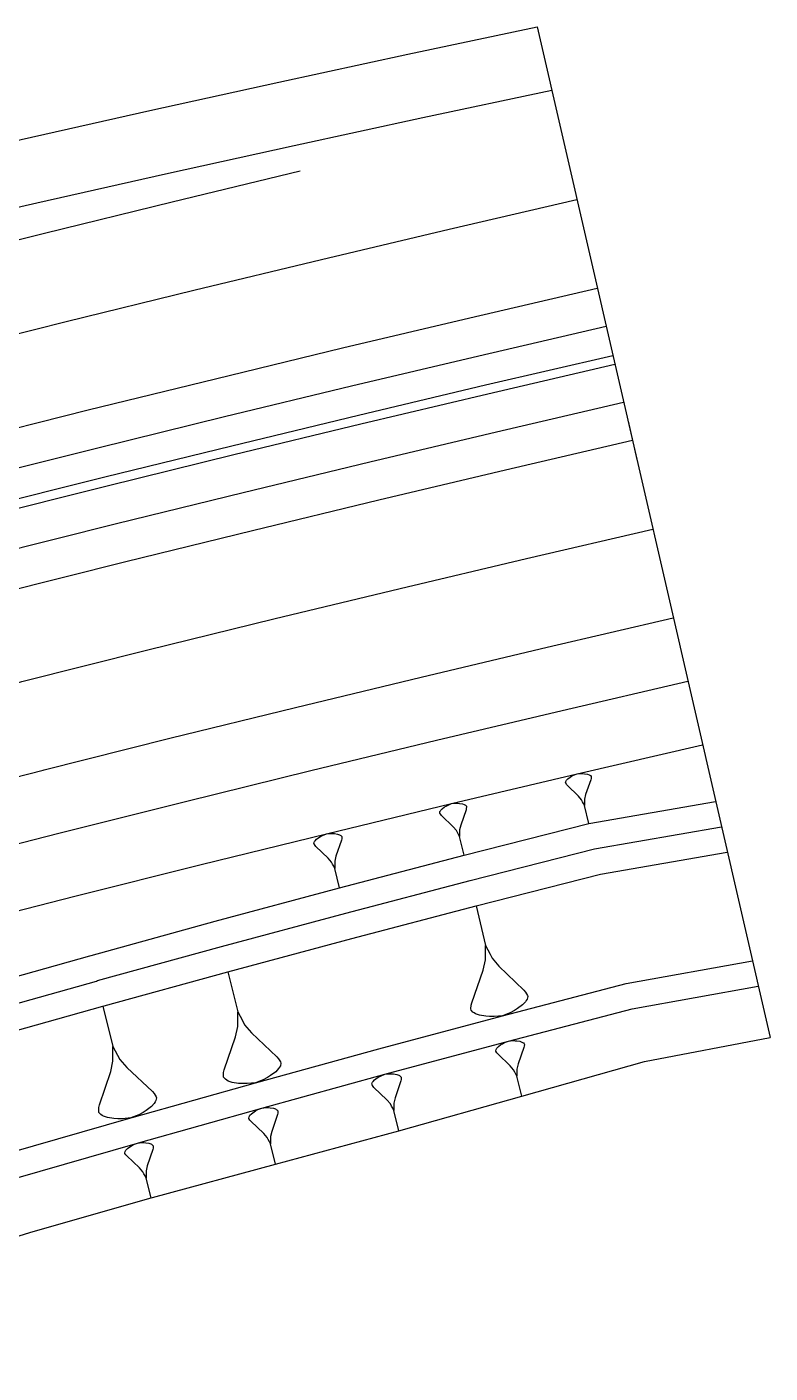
# Model space of a CAD drawing. Extents: x 387562 to 388546, y 804386 to 804945.
# Drawn here: x 388517.7 to 388546.2, y 804893.5 to 804945.2 of the extents above; entities that cross this region are included whole.
import ezdxf

# ---------------------------------------------------------------- set-up
doc = ezdxf.new("R2010")
doc.units = 0
doc.layers.get('0').update_dxf_attribs({"linetype": 'CONTINUOUS'})

msp = doc.modelspace()

# ---------------------------------------------------------------- linework, layer by layer
at = {"color": 7}
for p, q in [((388537.2515, 804945.2105), (388546.1986, 804906.38)), ((388538.4353, 804916.3259), (388538.5242, 804916.3882)), ((388538.5242, 804916.3882), (388538.5784, 804916.4217)), ((388538.5784, 804916.4217), (388538.6523, 804916.4597)), ((388538.6523, 804916.4597), (388538.7851, 804916.5116)), ((388538.7851, 804916.5116), (388538.9271, 804916.5243)), ((388538.9271, 804916.5243), (388539.0102, 804916.5231)), ((388539.0102, 804916.5231), (388539.0736, 804916.5173)), ((388539.0736, 804916.5173), (388539.181, 804916.5011)), ((388539.181, 804916.5011), (388539.2491, 804916.4756)), ((388539.2491, 804916.4756), (388539.2733, 804916.4606)), ((388539.2733, 804916.4606), (388539.2975, 804916.4456)), ((388539.2975, 804916.4456), (388539.3264, 804916.411)), ((388539.331, 804916.3914), (388539.3252, 804916.3279)), ((388539.3264, 804916.411), (388539.331, 804916.3914)), ((388538.3452, 804916.1805), (388538.3556, 804916.2244)), ((388538.3498, 804916.1609), (388538.3452, 804916.1805)), ((388538.3832, 804916.1066), (388538.3498, 804916.1609)), ((388538.3556, 804916.2244), (388538.3706, 804916.2486)), ((388538.3706, 804916.2486), (388538.3856, 804916.2729)), ((388538.4121, 804916.072), (388538.3832, 804916.1066)), ((388538.3856, 804916.2729), (388538.4353, 804916.3259)), ((388538.8413, 804915.6552), (388538.4121, 804916.072)), ((388539.3148, 804916.284), (388539.116, 804915.7197)), ((388539.3252, 804916.3279), (388539.3148, 804916.284)), ((388533.8309, 804915.3151), (388533.9692, 804915.3698)), ((388533.9692, 804915.3698), (388534.1174, 804915.3837)), ((388534.1174, 804915.3837), (388534.2041, 804915.3828)), ((388534.2041, 804915.3828), (388534.2704, 804915.377)), ((388534.2704, 804915.377), (388534.3825, 804915.3606)), ((388534.3825, 804915.3606), (388534.4537, 804915.3343)), ((388534.4537, 804915.3343), (388534.4791, 804915.3188)), ((388534.4791, 804915.3188), (388534.5044, 804915.3032)), ((388538.9567, 804915.5166), (388538.8413, 804915.6552)), ((388538.9947, 804915.4427), (388538.9567, 804915.5166)), ((388539.0328, 804915.3688), (388538.9947, 804915.4427)), ((388539.0708, 804915.2949), (388539.0328, 804915.3688)), ((388539.072, 804915.378), (388539.0708, 804915.2949)), ((388539.0732, 804915.4611), (388539.072, 804915.378)), ((388539.0744, 804915.5442), (388539.0732, 804915.4611)), ((388539.116, 804915.7197), (388539.0744, 804915.5442)), ((388533.5115, 804915.0223), (388533.5221, 804915.0681)), ((388533.5164, 804915.0018), (388533.5115, 804915.0223)), ((388533.5515, 804914.9453), (388533.5164, 804915.0018)), ((388533.5221, 804915.0681), (388533.5377, 804915.0935)), ((388533.5377, 804915.0935), (388533.5533, 804915.1188)), ((388533.5818, 804914.9093), (388533.5515, 804914.9453)), ((388533.5533, 804915.1188), (388533.6049, 804915.1745)), ((388534.0317, 804914.476), (388533.5818, 804914.9093)), ((388533.6049, 804915.1745), (388533.6974, 804915.2399)), ((388533.6974, 804915.2399), (388533.7539, 804915.275)), ((388533.7539, 804915.275), (388533.8309, 804915.3151)), ((388534.5232, 804915.1346), (388534.3182, 804914.5446)), ((388534.5044, 804915.3032), (388534.5347, 804915.2672)), ((388534.5338, 804915.1804), (388534.5232, 804915.1346)), ((388534.5396, 804915.2467), (388534.5338, 804915.1804)), ((388534.5347, 804915.2672), (388534.5396, 804915.2467)), ((388539.2321, 804914.6081), (388539.0708, 804915.2949)), ((388534.1527, 804914.3319), (388534.0317, 804914.476)), ((388534.1928, 804914.255), (388534.1527, 804914.3319)), ((388534.2755, 804914.3613), (388534.2746, 804914.2745)), ((388534.3182, 804914.5446), (388534.2755, 804914.3613)), ((388528.6805, 804913.8419), (388528.6915, 804913.8899)), ((388528.6857, 804913.8205), (388528.6805, 804913.8419)), ((388528.7228, 804913.7615), (388528.6857, 804913.8205)), ((388528.6915, 804913.8899), (388528.7077, 804913.9165)), ((388528.7077, 804913.9165), (388528.7239, 804913.9431)), ((388528.7239, 804913.9431), (388528.7776, 804914.0016)), ((388528.7776, 804914.0016), (388528.8742, 804914.0705)), ((388528.8742, 804914.0705), (388528.9332, 804914.1075)), ((388528.9332, 804914.1075), (388529.0136, 804914.1498)), ((388529.0136, 804914.1498), (388529.1582, 804914.2077)), ((388529.1582, 804914.2077), (388529.3133, 804914.2229)), ((388529.3133, 804914.2229), (388529.4041, 804914.2223)), ((388529.4041, 804914.2223), (388529.4735, 804914.2166)), ((388529.4735, 804914.2166), (388529.591, 804914.1999)), ((388529.7392, 804913.9639), (388529.5272, 804913.3453)), ((388529.591, 804914.1999), (388529.6656, 804914.1727)), ((388529.6656, 804914.1727), (388529.6922, 804914.1565)), ((388529.6922, 804914.1565), (388529.7189, 804914.1403)), ((388529.7189, 804914.1403), (388529.7507, 804914.1028)), ((388529.7502, 804914.0119), (388529.7392, 804913.9639)), ((388529.7559, 804914.0813), (388529.7502, 804914.0119)), ((388529.7507, 804914.1028), (388529.7559, 804914.0813)), ((388534.2328, 804914.178), (388534.1928, 804914.255)), ((388534.2729, 804914.101), (388534.2328, 804914.178)), ((388534.2737, 804914.1878), (388534.2729, 804914.101)), ((388534.4443, 804913.3848), (388534.2729, 804914.101)), ((388534.2746, 804914.2745), (388534.2737, 804914.1878)), ((388528.7546, 804913.7239), (388528.7228, 804913.7615)), ((388529.2275, 804913.2723), (388528.7546, 804913.7239)), ((388529.3549, 804913.1219), (388529.2275, 804913.2723)), ((388529.5272, 804913.3453), (388529.4833, 804913.1532)), ((388529.3972, 804913.0415), (388529.3549, 804913.1219)), ((388529.4394, 804912.9611), (388529.3972, 804913.0415)), ((388529.4817, 804912.8807), (388529.4394, 804912.9611)), ((388529.4823, 804912.9716), (388529.4817, 804912.8807)), ((388529.6643, 804912.1316), (388529.4817, 804912.8807)), ((388529.4828, 804913.0624), (388529.4823, 804912.9716)), ((388529.4833, 804913.1532), (388529.4828, 804913.0624)), ((388534.9098, 804911.4397), (388535.2742, 804909.9168)), ((388535.2705, 804909.5479), (388535.2724, 804909.7323)), ((388535.2724, 804909.7323), (388535.2742, 804909.9168)), ((388535.2742, 804909.9168), (388535.3594, 804909.7532)), ((388535.3594, 804909.7532), (388535.4446, 804909.5895)), ((388535.1779, 804908.9737), (388535.2686, 804909.3634)), ((388535.2686, 804909.3634), (388535.2705, 804909.5479)), ((388535.4446, 804909.5895), (388535.5297, 804909.4259)), ((388535.5297, 804909.4259), (388535.7871, 804909.1195)), ((388535.7871, 804909.1195), (388536.7436, 804908.1983)), ((388525.3744, 804908.9076), (388525.7565, 804907.3684)), ((388534.742, 804907.7193), (388535.1779, 804908.9737)), ((388536.7436, 804908.1983), (388536.8079, 804908.1217)), ((388536.8079, 804908.1217), (388536.8827, 804908.0015)), ((388520.5706, 804907.5835), (388520.9617, 804906.0361)), ((388534.7071, 804907.4809), (388534.7194, 804907.6218)), ((388534.7194, 804907.6218), (388534.742, 804907.7193)), ((388536.6945, 804907.6345), (388536.4978, 804907.4954)), ((388536.8042, 804907.7528), (388536.6945, 804907.6345)), ((388536.8373, 804907.8067), (388536.8042, 804907.7528)), ((388536.8704, 804907.8606), (388536.8373, 804907.8067)), ((388536.8931, 804907.958), (388536.8704, 804907.8606)), ((388536.8827, 804908.0015), (388536.8931, 804907.958)), ((388525.7559, 804906.9947), (388525.7562, 804907.1816)), ((388525.7562, 804907.1816), (388525.7565, 804907.3684)), ((388525.7565, 804907.3684), (388525.8442, 804907.2034)), ((388525.8442, 804907.2034), (388525.9318, 804907.0384)), ((388534.7175, 804907.4374), (388534.7071, 804907.4809)), ((388534.7818, 804907.3608), (388534.7175, 804907.4374)), ((388534.8358, 804907.3277), (388534.7818, 804907.3608)), ((388534.8897, 804907.2946), (388534.8358, 804907.3277)), ((388535.0411, 804907.2388), (388534.8897, 804907.2946)), ((388535.2794, 804907.2038), (388535.0411, 804907.2388)), ((388535.4204, 804907.1916), (388535.2794, 804907.2038)), ((388535.6048, 804907.1897), (388535.4204, 804907.1916)), ((388535.9198, 804907.2191), (388535.6048, 804907.1897)), ((388536.214, 804907.3355), (388535.9198, 804907.2191)), ((388536.3776, 804907.4207), (388536.214, 804907.3355)), ((388536.4978, 804907.4954), (388536.3776, 804907.4207)), ((388525.6671, 804906.4124), (388525.7556, 804906.8079)), ((388525.7556, 804906.8079), (388525.7559, 804906.9947)), ((388525.9318, 804907.0384), (388526.0195, 804906.8734)), ((388526.0195, 804906.8734), (388526.2828, 804906.5653)), ((388526.2828, 804906.5653), (388527.2593, 804905.6405)), ((388520.9617, 804906.0361), (388521.0506, 804905.8704)), ((388520.9622, 804905.8481), (388520.9617, 804906.0361)), ((388525.2364, 804905.1383), (388525.6671, 804906.4124)), ((388535.7086, 804905.9786), (388535.7637, 804906.038)), ((388535.7637, 804906.038), (388535.8624, 804906.1078)), ((388535.8624, 804906.1078), (388535.9227, 804906.1454)), ((388535.9227, 804906.1454), (388536.0049, 804906.1881)), ((388536.0049, 804906.1881), (388536.1526, 804906.2465)), ((388536.1526, 804906.2465), (388536.3107, 804906.2613)), ((388536.3107, 804906.2613), (388536.4033, 804906.2604)), ((388536.4033, 804906.2604), (388536.4741, 804906.2542)), ((388536.4741, 804906.2542), (388536.5938, 804906.2367)), ((388536.5938, 804906.2367), (388536.6698, 804906.2086)), ((388536.6698, 804906.2086), (388536.6968, 804906.192)), ((388536.6968, 804906.192), (388536.7239, 804906.1754)), ((388536.7239, 804906.1754), (388536.7562, 804906.137)), ((388536.7553, 804906.0443), (388536.7439, 804905.9954)), ((388536.7614, 804906.1151), (388536.7553, 804906.0443)), ((388536.7562, 804906.137), (388536.7614, 804906.1151)), ((388520.9627, 804905.66), (388520.9622, 804905.8481)), ((388520.9632, 804905.472), (388520.9627, 804905.66)), ((388521.0506, 804905.8704), (388521.1396, 804905.7047)), ((388521.1396, 804905.7047), (388521.2285, 804905.5391)), ((388521.2285, 804905.5391), (388521.4947, 804905.2301)), ((388527.2593, 804905.6405), (388527.3252, 804905.5635)), ((388527.3252, 804905.5635), (388527.4019, 804905.4424)), ((388535.664, 804905.8756), (388535.6754, 804905.9245)), ((388535.6692, 804905.8537), (388535.664, 804905.8756)), ((388535.7067, 804905.7934), (388535.6692, 804905.8537)), ((388535.6754, 804905.9245), (388535.692, 804905.9516)), ((388535.692, 804905.9516), (388535.7086, 804905.9786)), ((388535.739, 804905.755), (388535.7067, 804905.7934)), ((388536.2192, 804905.2925), (388535.739, 804905.755)), ((388536.7439, 804905.9954), (388536.5251, 804905.3657)), ((388520.4478, 804903.7895), (388520.8758, 804905.0736)), ((388520.8758, 804905.0736), (388520.9632, 804905.472)), ((388521.4947, 804905.2301), (388522.4815, 804904.3036)), ((388525.203, 804904.8965), (388525.2142, 804905.0394)), ((388525.2142, 804905.0394), (388525.2364, 804905.1383)), ((388527.2145, 804905.0691), (388527.0164, 804904.9265)), ((388527.3245, 804905.1898), (388527.2145, 804905.0691)), ((388527.3576, 804905.2447), (388527.3245, 804905.1898)), ((388527.3907, 804905.2996), (388527.3576, 804905.2447)), ((388527.4128, 804905.3985), (388527.3907, 804905.2996)), ((388527.4019, 804905.4424), (388527.4128, 804905.3985)), ((388531.2573, 804904.9128), (388531.4093, 804904.9737)), ((388531.4093, 804904.9737), (388531.5723, 804904.9896)), ((388531.5723, 804904.9896), (388531.6677, 804904.989)), ((388531.6677, 804904.989), (388531.7407, 804904.983)), ((388531.7407, 804904.983), (388531.8642, 804904.9654)), ((388536.3484, 804905.1386), (388536.2192, 804905.2925)), ((388536.3912, 804905.0565), (388536.3484, 804905.1386)), ((388536.4339, 804904.9743), (388536.3912, 804905.0565)), ((388536.4767, 804904.8922), (388536.4339, 804904.9743)), ((388536.4776, 804904.9848), (388536.4767, 804904.8922)), ((388536.4786, 804905.0774), (388536.4776, 804904.9848)), ((388536.4795, 804905.17), (388536.4786, 804905.0774)), ((388536.5251, 804905.3657), (388536.4795, 804905.17)), ((388525.2139, 804904.8526), (388525.203, 804904.8965)), ((388525.2797, 804904.7755), (388525.2139, 804904.8526)), ((388525.3346, 804904.7425), (388525.2797, 804904.7755)), ((388525.3895, 804904.7094), (388525.3346, 804904.7425)), ((388525.5433, 804904.6542), (388525.3895, 804904.7094)), ((388525.785, 804904.6208), (388525.5433, 804904.6542)), ((388525.9279, 804904.6096), (388525.785, 804904.6208)), ((388526.1147, 804904.6093), (388525.9279, 804904.6096)), ((388526.4335, 804904.6417), (388526.1147, 804904.6093)), ((388526.7304, 804904.7622), (388526.4335, 804904.6417)), ((388526.8954, 804904.8498), (388526.7304, 804904.7622)), ((388527.0164, 804904.9265), (388526.8954, 804904.8498)), ((388530.9073, 804904.5891), (388530.9188, 804904.6396)), ((388530.9127, 804904.5666), (388530.9073, 804904.5891)), ((388530.9517, 804904.5046), (388530.9127, 804904.5666)), ((388530.9188, 804904.6396), (388530.9358, 804904.6676)), ((388530.9358, 804904.6676), (388530.9528, 804904.6956)), ((388530.9852, 804904.4651), (388530.9517, 804904.5046)), ((388530.9528, 804904.6956), (388531.0093, 804904.757)), ((388531.4822, 804903.9905), (388530.9852, 804904.4651)), ((388531.0093, 804904.757), (388531.1108, 804904.8294)), ((388531.1108, 804904.8294), (388531.1728, 804904.8684)), ((388531.1728, 804904.8684), (388531.2573, 804904.9128)), ((388532.02, 804904.7174), (388531.7971, 804904.0672)), ((388531.8642, 804904.9654), (388531.9426, 804904.9368)), ((388531.9426, 804904.9368), (388531.9706, 804904.9198)), ((388531.9706, 804904.9198), (388531.9986, 804904.9028)), ((388531.9986, 804904.9028), (388532.032, 804904.8633)), ((388532.0315, 804904.7679), (388532.02, 804904.7174)), ((388532.0375, 804904.8408), (388532.0315, 804904.7679)), ((388532.032, 804904.8633), (388532.0375, 804904.8408)), ((388536.6597, 804904.1276), (388536.4767, 804904.8922)), ((388522.4815, 804904.3036), (388522.5481, 804904.2264)), ((388522.5481, 804904.2264), (388522.6258, 804904.1049)), ((388522.6151, 804903.9611), (388522.5821, 804903.9057)), ((388522.637, 804904.0607), (388522.6151, 804903.9611)), ((388522.6258, 804904.1049), (388522.637, 804904.0607)), ((388531.616, 804903.8324), (388531.4822, 804903.9905)), ((388531.7971, 804904.0672), (388531.751, 804903.8653)), ((388520.4152, 804903.5461), (388520.4259, 804903.6899)), ((388520.4264, 804903.5019), (388520.4152, 804903.5461)), ((388520.4259, 804903.6899), (388520.4478, 804903.7895)), ((388520.493, 804903.4246), (388520.4264, 804903.5019)), ((388520.5484, 804903.3916), (388520.493, 804903.4246)), ((388522.1186, 804903.5063), (388521.953, 804903.4174)), ((388522.2401, 804903.5841), (388522.1186, 804903.5063)), ((388522.4388, 804903.7284), (388522.2401, 804903.5841)), ((388522.5491, 804903.8503), (388522.4388, 804903.7284)), ((388522.5821, 804903.9057), (388522.5491, 804903.8503)), ((388526.2236, 804903.3939), (388526.2793, 804903.455)), ((388526.2793, 804903.455), (388526.3795, 804903.5271)), ((388526.3795, 804903.5271), (388526.4407, 804903.566)), ((388526.4407, 804903.566), (388526.5242, 804903.6103)), ((388526.5242, 804903.6103), (388526.6744, 804903.6712)), ((388526.6744, 804903.6712), (388526.8357, 804903.6876)), ((388526.8357, 804903.6876), (388526.9302, 804903.6875)), ((388526.9302, 804903.6875), (388527.0025, 804903.6818)), ((388527.0025, 804903.6818), (388527.1248, 804903.6649)), ((388527.1248, 804903.6649), (388527.2025, 804903.637)), ((388527.2025, 804903.637), (388527.2303, 804903.6203)), ((388527.2303, 804903.6203), (388527.2581, 804903.6035)), ((388527.2581, 804903.6035), (388527.2914, 804903.5646)), ((388527.2912, 804903.47), (388527.28, 804903.42)), ((388527.2969, 804903.5423), (388527.2912, 804903.47)), ((388527.2914, 804903.5646), (388527.2969, 804903.5423)), ((388531.6605, 804903.7479), (388531.616, 804903.8324)), ((388531.7049, 804903.6634), (388531.6605, 804903.7479)), ((388531.7493, 804903.5789), (388531.7049, 804903.6634)), ((388531.7499, 804903.6744), (388531.7493, 804903.5789)), ((388531.9413, 804902.7916), (388531.7493, 804903.5789)), ((388531.7505, 804903.7699), (388531.7499, 804903.6744)), ((388531.751, 804903.8653), (388531.7505, 804903.7699)), ((388520.6038, 804903.3586), (388520.5484, 804903.3916)), ((388520.7587, 804903.3037), (388520.6038, 804903.3586)), ((388521.0022, 804903.2711), (388520.7587, 804903.3037)), ((388521.146, 804903.2604), (388521.0022, 804903.2711)), ((388521.334, 804903.2609), (388521.146, 804903.2604)), ((388521.6547, 804903.295), (388521.334, 804903.2609)), ((388521.953, 804903.4174), (388521.6547, 804903.295)), ((388526.1789, 804903.2884), (388526.1901, 804903.3384)), ((388526.1845, 804903.2661), (388526.1789, 804903.2884)), ((388526.2233, 804903.2049), (388526.1845, 804903.2661)), ((388526.1901, 804903.3384), (388526.2069, 804903.3662)), ((388526.2069, 804903.3662), (388526.2236, 804903.3939)), ((388526.2566, 804903.1659), (388526.2233, 804903.2049)), ((388526.7506, 804902.6981), (388526.2566, 804903.1659)), ((388527.28, 804903.42), (388527.0621, 804902.7754)), ((388526.8838, 804902.5422), (388526.7506, 804902.6981)), ((388526.9282, 804902.4587), (388526.8838, 804902.5422)), ((388526.9725, 804902.3752), (388526.9282, 804902.4587)), ((388527.0172, 804902.4808), (388527.017, 804902.3863)), ((388527.0173, 804902.5753), (388527.0172, 804902.4808)), ((388527.0621, 804902.7754), (388527.0173, 804902.5753)), ((388521.4175, 804901.9496), (388521.4283, 804901.9985)), ((388521.423, 804901.9279), (388521.4175, 804901.9496)), ((388521.4612, 804901.8683), (388521.423, 804901.9279)), ((388521.4283, 804901.9985), (388521.4445, 804902.0257)), ((388521.4445, 804902.0257), (388521.4607, 804902.0529)), ((388521.4607, 804902.0529), (388521.5148, 804902.1127)), ((388521.5148, 804902.1127), (388521.6124, 804902.1835)), ((388521.6124, 804902.1835), (388521.672, 804902.2217)), ((388521.672, 804902.2217), (388521.7533, 804902.2654)), ((388521.7533, 804902.2654), (388521.8997, 804902.3255)), ((388521.8997, 804902.3255), (388522.0571, 804902.3422)), ((388522.0571, 804902.3422), (388522.1494, 804902.3424)), ((388522.1494, 804902.3424), (388522.22, 804902.3372)), ((388522.22, 804902.3372), (388522.3395, 804902.3212)), ((388522.4921, 804902.0827), (388522.282, 804901.4524)), ((388522.3395, 804902.3212), (388522.4156, 804902.2942)), ((388522.4156, 804902.2942), (388522.4427, 804902.278)), ((388522.4427, 804902.278), (388522.4699, 804902.2618)), ((388522.4699, 804902.2618), (388522.5026, 804902.2239)), ((388522.5028, 804902.1316), (388522.4921, 804902.0827)), ((388522.5026, 804902.2239), (388522.5081, 804902.2022)), ((388522.5081, 804902.2022), (388522.5028, 804902.1316)), ((388527.0169, 804902.2918), (388526.9725, 804902.3752)), ((388527.017, 804902.3863), (388527.0169, 804902.2918)), ((388527.2102, 804901.513), (388527.0169, 804902.2918)), ((388521.4939, 804901.8304), (388521.4612, 804901.8683)), ((388521.9782, 804901.3756), (388521.4939, 804901.8304)), ((388522.1089, 804901.2239), (388521.9782, 804901.3756)), ((388522.282, 804901.4524), (388522.2391, 804901.2568)), ((388522.1526, 804901.1426), (388522.1089, 804901.2239)), ((388522.1962, 804901.0613), (388522.1526, 804901.1426)), ((388522.2399, 804900.98), (388522.1962, 804901.0613)), ((388522.2391, 804901.2568), (388522.2394, 804901.1646)), ((388522.2394, 804901.1646), (388522.2396, 804901.0723)), ((388522.2396, 804901.0723), (388522.2399, 804900.98)), ((388522.4319, 804900.2204), (388522.2399, 804900.98))]:
    msp.add_line(p, q, dxfattribs=at)
at = {"color": 3}
msp.add_line((388540.743, 804930.0575), (388541.0798, 804928.5958), dxfattribs=at)
at = {"color": 2, "linetype": 'CONTINUOUS'}
for points in [[(388500, 804936.7746), (388502.6215, 804937.4116), (388507.5555, 804938.5886), (388512.4436, 804939.733), (388512.4941, 804939.7447), (388517.4371, 804940.8798), (388522.3844, 804941.994), (388527.336, 804943.0872), (388532.2917, 804944.1593), (388537.2515, 804945.2105)], [(388500, 804923.7871), (388500.9338, 804924.0379), (388505.7866, 804925.319), (388510.6447, 804926.5796), (388515.4583, 804927.8071), (388515.508, 804927.8197), (388520.3766, 804929.0393), (388525.2503, 804930.2383), (388530.1289, 804931.4167), (388535.0125, 804932.5746), (388539.901, 804933.7118)], [(388500, 804920.6809), (388501.7057, 804921.1389), (388506.5462, 804922.4168), (388511.392, 804923.6742), (388516.1935, 804924.8986), (388516.2431, 804924.9112), (388521.0994, 804926.1276), (388525.9608, 804927.3236), (388530.8272, 804928.4991), (388535.6985, 804929.654), (388540.5746, 804930.7884)], [(388500, 804909.2913), (388504.5359, 804910.5092), (388509.3315, 804911.7752), (388514.1324, 804913.021), (388518.8894, 804914.2341), (388518.9385, 804914.2465), (388523.7498, 804915.4517), (388528.5661, 804916.6366), (388533.3874, 804917.8012), (388538.2135, 804918.9454), (388543.0444, 804920.0692)]]:
    msp.add_lwpolyline(points, dxfattribs=at)
at = {"color": 7, "linetype": 'CONTINUOUS'}
for points in [[(388500, 804934.2024), (388503.2545, 804934.9931), (388508.1783, 804936.1675), (388513.0563, 804937.3092), (388513.1067, 804937.3209), (388518.0394, 804938.4535), (388522.9765, 804939.5651), (388527.9179, 804940.6558), (388532.8633, 804941.7256), (388537.8129, 804942.7743)], [(388500, 804932.5826), (388503.6343, 804933.542), (388508.5271, 804934.8116), (388513.3751, 804936.0479), (388513.4252, 804936.0606), (388518.3286, 804937.2888), (388523.2371, 804938.4964), (388528.1506, 804939.6833)], [(388500, 804928.9627), (388504.5205, 804930.156), (388509.399, 804931.422), (388514.2329, 804932.6546), (388514.2829, 804932.6673), (388519.1719, 804933.892), (388524.066, 804935.096), (388528.9652, 804936.2794), (388533.8693, 804937.4421), (388538.7783, 804938.5841)], [(388500, 804925.3403), (388500.5479, 804925.4874), (388505.4068, 804926.7701), (388510.271, 804928.0323), (388515.0907, 804929.2614), (388515.1405, 804929.274), (388520.0152, 804930.4951), (388524.895, 804931.6956), (388529.7798, 804932.8755), (388534.6696, 804934.0348), (388539.5642, 804935.1735)], [(388500, 804919.1278), (388502.0916, 804919.6894), (388506.926, 804920.9656), (388511.7657, 804922.2215), (388516.5611, 804923.4444), (388516.6107, 804923.4569), (388521.4608, 804924.6718), (388526.3161, 804925.8663), (388531.1763, 804927.0403), (388536.0414, 804928.1938), (388540.9114, 804929.3267)], [(388500, 804915.5038), (388502.9922, 804916.3072), (388507.8122, 804917.5797), (388512.6377, 804918.8318), (388517.4189, 804920.0511), (388517.4683, 804920.0636), (388522.3041, 804921.2749), (388527.145, 804922.4659), (388531.9909, 804923.6364), (388536.8416, 804924.7865), (388541.6972, 804925.916)], [(388500, 804911.8798), (388503.8927, 804912.925), (388508.6985, 804914.1938), (388513.5096, 804915.4422), (388518.2767, 804916.6578), (388518.326, 804916.6703), (388523.1474, 804917.8781), (388527.974, 804919.0655), (388532.8055, 804920.2325), (388537.6419, 804921.3792), (388542.4831, 804922.5054)], [(388500, 804903.7245), (388501.1419, 804904.0665), (388505.8793, 804905.4637), (388510.623, 804906.8411), (388515.3729, 804908.1985), (388520.0804, 804909.5225), (388520.1291, 804909.5361), (388524.8925, 804910.8487), (388529.6643, 804912.1316), (388534.4443, 804913.3848), (388539.2321, 804914.6081), (388544.1083, 804915.4518)], [(388500, 804902.6809), (388501.4033, 804903.1013), (388506.1365, 804904.4974), (388510.8762, 804905.8737), (388515.622, 804907.2301), (388520.3255, 804908.553), (388520.3741, 804908.5666), (388525.1335, 804909.8782), (388529.9012, 804911.1601), (388534.677, 804912.4122), (388539.4608, 804913.6346), (388544.3328, 804914.4773)], [(388510.3303, 804900), (388512.2634, 804900.5735), (388516.98, 804901.951), (388521.6547, 804903.295), (388521.703, 804903.3087), (388526.4335, 804904.6417), (388531.1725, 804905.9452), (388535.9198, 804907.2191), (388540.6753, 804908.4633), (388545.5195, 804909.3273)], [(388513.8654, 804900), (388517.2291, 804900.9825), (388521.8997, 804902.3254), (388521.948, 804902.3392), (388526.6744, 804903.6712), (388531.4093, 804904.9737), (388536.1526, 804906.2466), (388540.9039, 804907.4898), (388545.744, 804908.3528)], [(388521.661, 804900), (388522.4319, 804900.2204), (388522.4802, 804900.2337), (388527.2102, 804901.513), (388531.9413, 804902.7916), (388536.6597, 804904.1276), (388541.3817, 804905.4556), (388546.1986, 804906.38)], [(388500, 804893.4892), (388503.6541, 804894.7888), (388508.3879, 804896.0417), (388513.0868, 804897.4277), (388517.7682, 804898.8869), (388521.661, 804900)]]:
    msp.add_lwpolyline(points, dxfattribs=at)
at = {"color": 1, "linetype": 'CONTINUOUS'}
for points in [[(388500, 804922.5964), (388501.2297, 804922.9266), (388506.0778, 804924.2065), (388510.9312, 804925.4659), (388515.7401, 804926.6922), (388515.7898, 804926.7048), (388520.6537, 804927.9231), (388525.5226, 804929.121), (388530.3966, 804930.2983), (388535.2755, 804931.455), (388540.1592, 804932.5911)], [(388500, 804922.234), (388501.3198, 804922.5884), (388506.1664, 804923.8679), (388511.0184, 804925.1269), (388515.8259, 804926.3529), (388515.8756, 804926.3654), (388520.738, 804927.5835), (388525.6055, 804928.781), (388530.478, 804929.9579), (388535.3555, 804931.1143), (388540.2378, 804932.2501)], [(388500, 804906.7009), (388500.3991, 804906.8099), (388505.1791, 804908.0934), (388509.9645, 804909.3567), (388514.7552, 804910.5998), (388519.5021, 804911.8103), (388519.5511, 804911.8227), (388524.3522, 804913.0254), (388529.1582, 804914.2077), (388533.9692, 804915.3698), (388538.7851, 804916.5116), (388543.6057, 804917.6331)], [(388500, 804901.6373), (388501.6646, 804902.136), (388506.3938, 804903.5311), (388511.1294, 804904.9063), (388515.8712, 804906.2616), (388520.5706, 804907.5835), (388520.6191, 804907.5971), (388525.3744, 804908.9076), (388530.138, 804910.1885), (388534.9098, 804911.4397), (388539.6894, 804912.6611), (388544.5574, 804913.5028)]]:
    msp.add_lwpolyline(points, dxfattribs=at)
at = {"color": 3, "linetype": 'CONTINUOUS'}
msp.add_lwpolyline([(388500, 804919.1278), (388502.0916, 804919.6894), (388506.926, 804920.9656), (388511.7657, 804922.2215), (388516.5611, 804923.4444), (388516.6107, 804923.4569), (388521.4608, 804924.6718), (388526.3161, 804925.8663), (388531.1763, 804927.0403), (388536.0414, 804928.1938), (388540.9114, 804929.3267)], dxfattribs=at)

doc.saveas('drawing.dxf')
